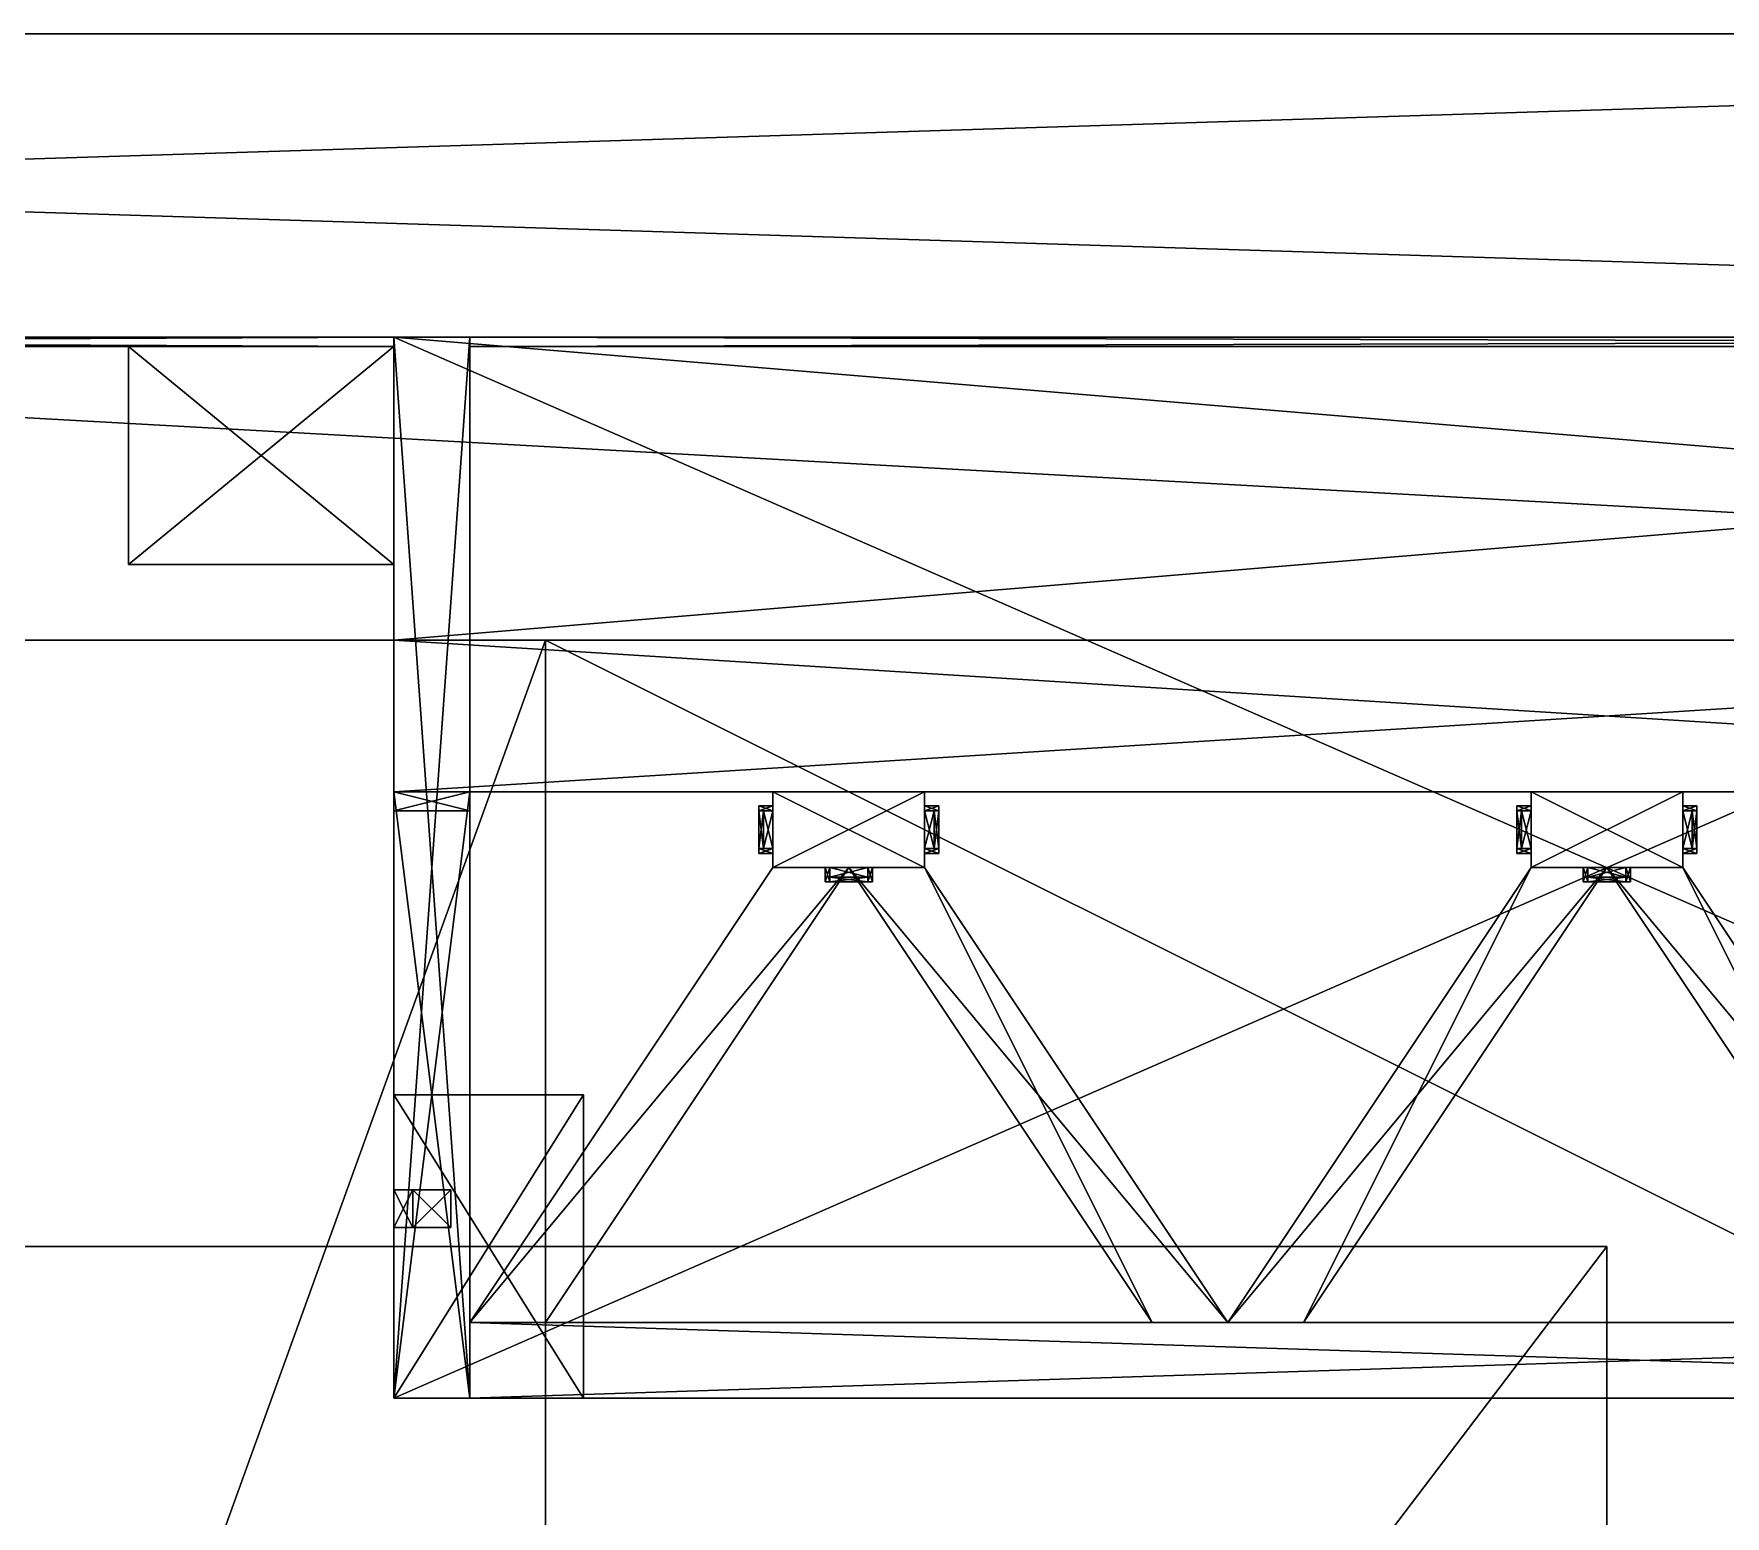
# Model space of a CAD drawing. Extents: x -6144 to 9632, y -5120 to 9632.
# Drawn here: x -1072 to 356, y 2588 to 3840 of the extents above; entities that cross this region are included whole.
import ezdxf

# ---------------------------------------------------------------- set-up
doc = ezdxf.new("R2010")
doc.units = 0

msp = doc.modelspace()

# ---------------------------------------------------------------- meshes
at = {"layer": 'OBJECT014', "color": 50}
mesh = msp.add_polyface(dxfattribs=at)
corners = [(2304, 3328, -11328), (-768, 3328, -11328), (-768, 3328, -10624), (2304, 3328, -10624), (-768, 3584, -11328), (2304, 3584, -11328), (2304, 3584, -10624), (-768, 3584, -10624)]
mesh.append_faces([[corners[k] for k in face] for face in [(1, 3, 0), (5, 7, 4), (4, 0, 5), (2, 6, 3), (1, 7, 2), (5, 3, 6)]], dxfattribs={"vtx0": -1})
mesh.append_faces([[corners[k] for k in face] for face in [(1, 2, 3), (5, 6, 7), (4, 1, 0), (2, 7, 6), (1, 4, 7), (5, 0, 3)]], dxfattribs={"vtx2": -1})
at = {"layer": 'OBJECT016', "color": 50}
mesh = msp.add_polyface(dxfattribs=at)
corners = [(-768, 2688, -8512), (-768, 2688, -10624), (-768, 3584, -10624), (-768, 3584, -8512), (1280, 3584, -8512), (1280, 3584, -10624), (1280, 2688, -10624), (1280, 2688, -8512)]
mesh.append_faces([[corners[k] for k in face] for face in [(1, 3, 0), (5, 7, 4), (6, 0, 7), (2, 4, 3), (1, 5, 2), (3, 7, 0)]], dxfattribs={"vtx0": -1})
mesh.append_faces([[corners[k] for k in face] for face in [(1, 2, 3), (5, 6, 7), (6, 1, 0), (2, 5, 4), (1, 6, 5), (3, 4, 7)]], dxfattribs={"vtx2": -1})
at = {"layer": 'OBJECT052', "color": 50}
mesh = msp.add_polyface(dxfattribs=at)
corners = [(-768, 2688, -8496), (-768, 2688, -8512), (-768, 3584, -8512), (-768, 3584, -8496), (-704, 3584, -8496), (-704, 3584, -8512), (-704, 2688, -8512), (-704, 2688, -8496)]
mesh.append_faces([[corners[k] for k in face] for face in [(1, 3, 0), (5, 7, 4), (6, 0, 7), (2, 4, 3), (1, 5, 2), (3, 7, 0)]], dxfattribs={"vtx0": -1})
mesh.append_faces([[corners[k] for k in face] for face in [(1, 2, 3), (5, 6, 7), (6, 1, 0), (2, 5, 4), (1, 6, 5), (3, 4, 7)]], dxfattribs={"vtx2": -1})
at = {"layer": 'OBJECT053', "color": 50}
mesh = msp.add_polyface(dxfattribs=at)
corners = [(-704, 2688, -8496), (-704, 2752, -8496), (1280, 2752, -8496), (1280, 2688, -8496), (-704, 2752, -8512), (-704, 2688, -8512), (1280, 2688, -8512), (1280, 2752, -8512)]
mesh.append_faces([[corners[k] for k in face] for face in [(1, 3, 0), (1, 5, 4), (3, 7, 6), (0, 6, 5), (2, 4, 7), (5, 7, 4)]], dxfattribs={"vtx0": -1})
mesh.append_faces([[corners[k] for k in face] for face in [(1, 2, 3), (1, 0, 5), (3, 2, 7), (0, 3, 6), (2, 1, 4), (5, 6, 7)]], dxfattribs={"vtx2": -1})
at = {"layer": 'OBJECT069', "color": 50}
mesh = msp.add_polyface(dxfattribs=at)
corners = [(-704, 3584, -8512), (-704, 3576, -8512), (2304, 3576, -8512), (2304, 3584, -8512), (-704, 3576, -8504), (-704, 3584, -8504), (2304, 3584, -8504), (2304, 3576, -8504)]
mesh.append_faces([[corners[k] for k in face] for face in [(1, 3, 0), (5, 7, 4), (0, 4, 1), (2, 6, 3), (1, 7, 2), (3, 5, 0)]], dxfattribs={"vtx0": -1})
mesh.append_faces([[corners[k] for k in face] for face in [(1, 2, 3), (5, 6, 7), (0, 5, 4), (2, 7, 6), (1, 4, 7), (3, 6, 5)]], dxfattribs={"vtx2": -1})
at = {"layer": 'OBJECT1002', "color": 50}
mesh = msp.add_polyface(dxfattribs=at)
corners = [(-400, 3128, -11240), (-400, 3124, -11240), (-368, 3124, -11240), (-368, 3128, -11240), (-400, 3124, -11232), (-400, 3128, -11232), (-368, 3128, -11232), (-368, 3124, -11232)]
mesh.append_faces([[corners[k] for k in face] for face in [(1, 3, 0), (5, 7, 4), (0, 4, 1), (2, 6, 3), (1, 7, 2), (3, 5, 0)]], dxfattribs={"vtx0": -1})
mesh.append_faces([[corners[k] for k in face] for face in [(1, 2, 3), (5, 6, 7), (0, 5, 4), (2, 7, 6), (1, 4, 7), (3, 6, 5)]], dxfattribs={"vtx2": -1})
at = {"layer": 'OBJECT1005', "color": 50}
mesh = msp.add_polyface(dxfattribs=at)
corners = [(240, 3128, -11234), (240, 3128, -11238), (240, 3136, -11238), (240, 3136, -11234), (272, 3136, -11234), (272, 3136, -11238), (272, 3128, -11238), (272, 3128, -11234)]
mesh.append_faces([[corners[k] for k in face] for face in [(1, 3, 0), (5, 7, 4), (6, 0, 7), (2, 4, 3), (1, 5, 2), (3, 7, 0)]], dxfattribs={"vtx0": -1})
mesh.append_faces([[corners[k] for k in face] for face in [(1, 2, 3), (5, 6, 7), (6, 1, 0), (2, 5, 4), (1, 6, 5), (3, 4, 7)]], dxfattribs={"vtx2": -1})
at = {"layer": 'OBJECT1047', "color": 50}
mesh = msp.add_polyface(dxfattribs=at)
corners = [(-704, 2688, -10624), (-704, 2688, -10640), (-704, 2752, -10640), (-704, 2752, -10624), (1280, 2752, -10624), (1280, 2752, -10640), (1280, 2688, -10640), (1280, 2688, -10624)]
mesh.append_faces([[corners[k] for k in face] for face in [(1, 3, 0), (5, 7, 4), (6, 0, 7), (2, 4, 3), (1, 5, 2), (3, 7, 0)]], dxfattribs={"vtx0": -1})
mesh.append_faces([[corners[k] for k in face] for face in [(1, 2, 3), (5, 6, 7), (6, 1, 0), (2, 5, 4), (1, 6, 5), (3, 4, 7)]], dxfattribs={"vtx2": -1})
at = {"layer": 'OBJECT1051', "color": 50}
mesh = msp.add_polyface(dxfattribs=at)
corners = [(320, 3152, -11234), (320, 3152, -11238), (320, 3184, -11238), (320, 3184, -11234), (328, 3184, -11234), (328, 3184, -11238), (328, 3152, -11238), (328, 3152, -11234)]
mesh.append_faces([[corners[k] for k in face] for face in [(1, 3, 0), (5, 7, 4), (6, 0, 7), (2, 4, 3), (1, 5, 2), (3, 7, 0)]], dxfattribs={"vtx0": -1})
mesh.append_faces([[corners[k] for k in face] for face in [(1, 2, 3), (5, 6, 7), (6, 1, 0), (2, 5, 4), (1, 6, 5), (3, 4, 7)]], dxfattribs={"vtx2": -1})
at = {"layer": 'OBJECT1071', "color": 50}
mesh = msp.add_polyface(dxfattribs=at)
corners = [(-460, 3152, -11232), (-460, 3152, -11240), (-460, 3184, -11240), (-460, 3184, -11232), (-456, 3184, -11232), (-456, 3184, -11240), (-456, 3152, -11240), (-456, 3152, -11232)]
mesh.append_faces([[corners[k] for k in face] for face in [(1, 3, 0), (5, 7, 4), (6, 0, 7), (2, 4, 3), (1, 5, 2), (3, 7, 0)]], dxfattribs={"vtx0": -1})
mesh.append_faces([[corners[k] for k in face] for face in [(1, 2, 3), (5, 6, 7), (6, 1, 0), (2, 5, 4), (1, 6, 5), (3, 4, 7)]], dxfattribs={"vtx2": -1})
at = {"layer": 'OBJECT1080', "color": 50}
mesh = msp.add_polyface(dxfattribs=at)
corners = [(-312, 3152, -11232), (-312, 3152, -11240), (-312, 3184, -11240), (-312, 3184, -11232), (-308, 3184, -11232), (-308, 3184, -11240), (-308, 3152, -11240), (-308, 3152, -11232)]
mesh.append_faces([[corners[k] for k in face] for face in [(1, 3, 0), (5, 7, 4), (6, 0, 7), (2, 4, 3), (1, 5, 2), (3, 7, 0)]], dxfattribs={"vtx0": -1})
mesh.append_faces([[corners[k] for k in face] for face in [(1, 2, 3), (5, 6, 7), (6, 1, 0), (2, 5, 4), (1, 6, 5), (3, 4, 7)]], dxfattribs={"vtx2": -1})
at = {"layer": 'OBJECT1118', "color": 50}
mesh = msp.add_polyface(dxfattribs=at)
corners = [(-456, 3152, -11234), (-456, 3152, -11238), (-456, 3184, -11238), (-456, 3184, -11234), (-448, 3184, -11234), (-448, 3184, -11238), (-448, 3152, -11238), (-448, 3152, -11234)]
mesh.append_faces([[corners[k] for k in face] for face in [(1, 3, 0), (5, 7, 4), (6, 0, 7), (2, 4, 3), (1, 5, 2), (3, 7, 0)]], dxfattribs={"vtx0": -1})
mesh.append_faces([[corners[k] for k in face] for face in [(1, 2, 3), (5, 6, 7), (6, 1, 0), (2, 5, 4), (1, 6, 5), (3, 4, 7)]], dxfattribs={"vtx2": -1})
at = {"layer": 'OBJECT1133', "color": 50}
mesh = msp.add_polyface(dxfattribs=at)
corners = [(-368, 3124, -11232), (-368, 3124, -11240), (-368, 3136, -11240), (-368, 3136, -11232), (-364, 3136, -11232), (-364, 3136, -11240), (-364, 3124, -11240), (-364, 3124, -11232)]
mesh.append_faces([[corners[k] for k in face] for face in [(1, 3, 0), (5, 7, 4), (6, 0, 7), (2, 4, 3), (1, 5, 2), (3, 7, 0)]], dxfattribs={"vtx0": -1})
mesh.append_faces([[corners[k] for k in face] for face in [(1, 2, 3), (5, 6, 7), (6, 1, 0), (2, 5, 4), (1, 6, 5), (3, 4, 7)]], dxfattribs={"vtx2": -1})
at = {"layer": 'OBJECT1151', "color": 50}
mesh = msp.add_polyface(dxfattribs=at)
corners = [(192, 3136, -10752), (256, 3136, -10752), (256, 3136, -10624), (192, 3136, -10624), (0, 2752, -10624), (-64, 2752, -10624)]
mesh.append_faces([[corners[k] for k in face] for face in [(3, 5, 0), (1, 4, 2)]])
mesh.append_faces([[corners[k] for k in face] for face in [(1, 3, 0), (5, 2, 4), (0, 4, 1)]], dxfattribs={"vtx0": -1})
mesh.append_faces([[corners[k] for k in face] for face in [(1, 2, 3), (5, 3, 2), (0, 5, 4)]], dxfattribs={"vtx2": -1})
at = {"layer": 'OBJECT1162', "color": 50}
mesh = msp.add_polyface(dxfattribs=at)
corners = [(192, 3136, -10624), (192, 3136, -11328), (192, 3200, -11328), (192, 3200, -10624), (320, 3200, -10624), (320, 3200, -11328), (320, 3136, -11328), (320, 3136, -10624)]
mesh.append_faces([[corners[k] for k in face] for face in [(1, 3, 0), (5, 7, 4), (6, 0, 7), (2, 4, 3), (1, 5, 2), (3, 7, 0)]], dxfattribs={"vtx0": -1})
mesh.append_faces([[corners[k] for k in face] for face in [(1, 2, 3), (5, 6, 7), (6, 1, 0), (2, 5, 4), (1, 6, 5), (3, 4, 7)]], dxfattribs={"vtx2": -1})
at = {"layer": 'OBJECT1172', "color": 50}
mesh = msp.add_polyface(dxfattribs=at)
corners = [(328, 3152, -11232), (328, 3152, -11240), (328, 3184, -11240), (328, 3184, -11232), (332, 3184, -11232), (332, 3184, -11240), (332, 3152, -11240), (332, 3152, -11232)]
mesh.append_faces([[corners[k] for k in face] for face in [(1, 3, 0), (5, 7, 4), (6, 0, 7), (2, 4, 3), (1, 5, 2), (3, 7, 0)]], dxfattribs={"vtx0": -1})
mesh.append_faces([[corners[k] for k in face] for face in [(1, 2, 3), (5, 6, 7), (6, 1, 0), (2, 5, 4), (1, 6, 5), (3, 4, 7)]], dxfattribs={"vtx2": -1})
at = {"layer": 'OBJECT1173', "color": 50}
mesh = msp.add_polyface(dxfattribs=at)
corners = [(-768, 3200, -11328), (-768, 3184, -11328), (-704, 3184, -11328), (-704, 3200, -11328), (-768, 3184, -10624), (-768, 3200, -10624), (-704, 3200, -10624), (-704, 3184, -10624)]
mesh.append_faces([[corners[k] for k in face] for face in [(1, 3, 0), (5, 7, 4), (0, 4, 1), (2, 6, 3), (1, 7, 2), (3, 5, 0)]], dxfattribs={"vtx0": -1})
mesh.append_faces([[corners[k] for k in face] for face in [(1, 2, 3), (5, 6, 7), (0, 5, 4), (2, 7, 6), (1, 4, 7), (3, 6, 5)]], dxfattribs={"vtx2": -1})
at = {"layer": 'OBJECT1195', "color": 50}
mesh = msp.add_polyface(dxfattribs=at)
corners = [(-448, 3148, -11240), (-460, 3148, -11240), (-460, 3148, -11232), (-448, 3148, -11232), (-460, 3152, -11240), (-448, 3152, -11240), (-448, 3152, -11232), (-460, 3152, -11232)]
mesh.append_faces([[corners[k] for k in face] for face in [(1, 3, 0), (5, 7, 4), (4, 0, 5), (2, 6, 3), (1, 7, 2), (5, 3, 6)]], dxfattribs={"vtx0": -1})
mesh.append_faces([[corners[k] for k in face] for face in [(1, 2, 3), (5, 6, 7), (4, 1, 0), (2, 7, 6), (1, 4, 7), (5, 0, 3)]], dxfattribs={"vtx2": -1})
at = {"layer": 'OBJECT1199', "color": 50}
mesh = msp.add_polyface(dxfattribs=at)
corners = [(-2560, 3576, -11200), (-2560, 3584, -11200), (-2560, 3584, -11192), (-768, 3584, -11192), (-768, 3584, -11200), (-768, 3576, -11200)]
mesh.append_faces([[corners[k] for k in face] for face in [(1, 2, 0), (4, 5, 3)]])
mesh.append_faces([[corners[k] for k in face] for face in [(1, 3, 2), (0, 4, 1), (5, 2, 3)]], dxfattribs={"vtx0": -1})
mesh.append_faces([[corners[k] for k in face] for face in [(1, 4, 3), (0, 5, 4), (5, 0, 2)]], dxfattribs={"vtx2": -1})
at = {"layer": 'OBJECT1238', "color": 50}
mesh = msp.add_polyface(dxfattribs=at)
corners = [(-768, 2688, -10624), (-768, 2688, -10640), (-768, 3200, -10640), (-768, 3200, -10624), (-704, 3200, -10624), (-704, 3200, -10640), (-704, 2688, -10640), (-704, 2688, -10624)]
mesh.append_faces([[corners[k] for k in face] for face in [(1, 3, 0), (5, 7, 4), (6, 0, 7), (2, 4, 3), (1, 5, 2), (3, 7, 0)]], dxfattribs={"vtx0": -1})
mesh.append_faces([[corners[k] for k in face] for face in [(1, 2, 3), (5, 6, 7), (6, 1, 0), (2, 5, 4), (1, 6, 5), (3, 4, 7)]], dxfattribs={"vtx2": -1})
at = {"layer": 'OBJECT1249', "color": 50}
mesh = msp.add_polyface(dxfattribs=at)
corners = [(180, 3148, -11232), (180, 3148, -11240), (180, 3152, -11240), (180, 3152, -11232), (192, 3152, -11232), (192, 3152, -11240), (192, 3148, -11240), (192, 3148, -11232)]
mesh.append_faces([[corners[k] for k in face] for face in [(1, 3, 0), (5, 7, 4), (6, 0, 7), (2, 4, 3), (1, 5, 2), (3, 7, 0)]], dxfattribs={"vtx0": -1})
mesh.append_faces([[corners[k] for k in face] for face in [(1, 2, 3), (5, 6, 7), (6, 1, 0), (2, 5, 4), (1, 6, 5), (3, 4, 7)]], dxfattribs={"vtx2": -1})
at = {"layer": 'OBJECT131', "color": 50}
mesh = msp.add_polyface(dxfattribs=at)
corners = [(-768, 3200, -10624), (-768, 3200, -11328), (-768, 3328, -11328), (-768, 3328, -10624), (1280, 3328, -10624), (1280, 3328, -11328), (1280, 3200, -11328), (1280, 3200, -10624)]
mesh.append_faces([[corners[k] for k in face] for face in [(1, 3, 0), (5, 7, 4), (6, 0, 7), (2, 4, 3), (1, 5, 2), (3, 7, 0)]], dxfattribs={"vtx0": -1})
mesh.append_faces([[corners[k] for k in face] for face in [(1, 2, 3), (5, 6, 7), (6, 1, 0), (2, 5, 4), (1, 6, 5), (3, 4, 7)]], dxfattribs={"vtx2": -1})
at = {"layer": 'OBJECT1310', "color": 50}
mesh = msp.add_polyface(dxfattribs=at)
corners = [(272, 3124, -11232), (272, 3124, -11240), (272, 3136, -11240), (272, 3136, -11232), (276, 3136, -11232), (276, 3136, -11240), (276, 3124, -11240), (276, 3124, -11232)]
mesh.append_faces([[corners[k] for k in face] for face in [(1, 3, 0), (5, 7, 4), (6, 0, 7), (2, 4, 3), (1, 5, 2), (3, 7, 0)]], dxfattribs={"vtx0": -1})
mesh.append_faces([[corners[k] for k in face] for face in [(1, 2, 3), (5, 6, 7), (6, 1, 0), (2, 5, 4), (1, 6, 5), (3, 4, 7)]], dxfattribs={"vtx2": -1})
at = {"layer": 'OBJECT1327', "color": 50}
mesh = msp.add_polyface(dxfattribs=at)
corners = [(184, 3184, -11238), (184, 3152, -11238), (192, 3152, -11238), (192, 3184, -11238), (184, 3152, -11234), (184, 3184, -11234), (192, 3184, -11234), (192, 3152, -11234)]
mesh.append_faces([[corners[k] for k in face] for face in [(1, 3, 0), (5, 7, 4), (0, 4, 1), (2, 6, 3), (1, 7, 2), (3, 5, 0)]], dxfattribs={"vtx0": -1})
mesh.append_faces([[corners[k] for k in face] for face in [(1, 2, 3), (5, 6, 7), (0, 5, 4), (2, 7, 6), (1, 4, 7), (3, 6, 5)]], dxfattribs={"vtx2": -1})
at = {"layer": 'OBJECT1351', "color": 50}
mesh = msp.add_polyface(dxfattribs=at)
corners = [(-312, 3152, -11238), (-320, 3152, -11238), (-320, 3152, -11234), (-312, 3152, -11234), (-320, 3184, -11238), (-312, 3184, -11238), (-312, 3184, -11234), (-320, 3184, -11234)]
mesh.append_faces([[corners[k] for k in face] for face in [(1, 3, 0), (5, 7, 4), (4, 0, 5), (2, 6, 3), (1, 7, 2), (5, 3, 6)]], dxfattribs={"vtx0": -1})
mesh.append_faces([[corners[k] for k in face] for face in [(1, 2, 3), (5, 6, 7), (4, 1, 0), (2, 7, 6), (1, 4, 7), (5, 0, 3)]], dxfattribs={"vtx2": -1})
at = {"layer": 'OBJECT1365', "color": 50}
mesh = msp.add_polyface(dxfattribs=at)
corners = [(-400, 3128, -11234), (-400, 3128, -11238), (-400, 3136, -11238), (-400, 3136, -11234), (-368, 3136, -11234), (-368, 3136, -11238), (-368, 3128, -11238), (-368, 3128, -11234)]
mesh.append_faces([[corners[k] for k in face] for face in [(1, 3, 0), (5, 7, 4), (6, 0, 7), (2, 4, 3), (1, 5, 2), (3, 7, 0)]], dxfattribs={"vtx0": -1})
mesh.append_faces([[corners[k] for k in face] for face in [(1, 2, 3), (5, 6, 7), (6, 1, 0), (2, 5, 4), (1, 6, 5), (3, 4, 7)]], dxfattribs={"vtx2": -1})
at = {"layer": 'OBJECT1437', "color": 50}
mesh = msp.add_polyface(dxfattribs=at)
corners = [(-320, 3148, -11232), (-320, 3148, -11240), (-320, 3152, -11240), (-320, 3152, -11232), (-308, 3152, -11232), (-308, 3152, -11240), (-308, 3148, -11240), (-308, 3148, -11232)]
mesh.append_faces([[corners[k] for k in face] for face in [(1, 3, 0), (5, 7, 4), (6, 0, 7), (2, 4, 3), (1, 5, 2), (3, 7, 0)]], dxfattribs={"vtx0": -1})
mesh.append_faces([[corners[k] for k in face] for face in [(1, 2, 3), (5, 6, 7), (6, 1, 0), (2, 5, 4), (1, 6, 5), (3, 4, 7)]], dxfattribs={"vtx2": -1})
at = {"layer": 'OBJECT1440', "color": 50}
mesh = msp.add_polyface(dxfattribs=at)
corners = [(320, 3152, -11240), (320, 3148, -11240), (332, 3148, -11240), (332, 3152, -11240), (320, 3148, -11232), (320, 3152, -11232), (332, 3152, -11232), (332, 3148, -11232)]
mesh.append_faces([[corners[k] for k in face] for face in [(1, 3, 0), (5, 7, 4), (0, 4, 1), (2, 6, 3), (1, 7, 2), (3, 5, 0)]], dxfattribs={"vtx0": -1})
mesh.append_faces([[corners[k] for k in face] for face in [(1, 2, 3), (5, 6, 7), (0, 5, 4), (2, 7, 6), (1, 4, 7), (3, 6, 5)]], dxfattribs={"vtx2": -1})
at = {"layer": 'OBJECT145', "color": 50}
mesh = msp.add_polyface(dxfattribs=at)
corners = [(-2304, 3584, -11360), (2304, 3584, -11360), (2304, 3584, -11328), (-2304, 3584, -11328), (-2304, 3328, -11360), (2304, 3328, -11360), (-2304, 3328, -11328), (2304, 3328, -11328)]
mesh.append_faces([[corners[k] for k in face] for face in [(1, 3, 0), (0, 5, 1), (3, 7, 6), (0, 6, 4), (1, 7, 2), (4, 7, 5)]], dxfattribs={"vtx0": -1})
mesh.append_faces([[corners[k] for k in face] for face in [(1, 2, 3), (0, 4, 5), (3, 2, 7), (0, 3, 6), (1, 5, 7), (4, 6, 7)]], dxfattribs={"vtx2": -1})
at = {"layer": 'OBJECT1465', "color": 50}
mesh = msp.add_polyface(dxfattribs=at)
corners = [(320, 3136, -10624), (320, 3136, -10752), (576, 2751.988281, -10624), (256, 3136, -10752), (256, 3136, -10624), (512, 2752, -10624)]
mesh.append_faces([[corners[k] for k in face] for face in [(1, 2, 0), (4, 5, 3)]])
mesh.append_faces([[corners[k] for k in face] for face in [(1, 4, 3), (0, 5, 4), (2, 3, 5)]], dxfattribs={"vtx0": -1})
mesh.append_faces([[corners[k] for k in face] for face in [(1, 0, 4), (0, 2, 5), (2, 1, 3)]], dxfattribs={"vtx2": -1})
at = {"layer": 'OBJECT1475', "color": 50}
mesh = msp.add_polyface(dxfattribs=at)
corners = [(180, 3184, -11232), (180, 3184, -11240), (180, 3188, -11240), (180, 3188, -11232), (192, 3188, -11232), (192, 3188, -11240), (192, 3184, -11240), (192, 3184, -11232)]
mesh.append_faces([[corners[k] for k in face] for face in [(1, 3, 0), (5, 7, 4), (6, 0, 7), (2, 4, 3), (1, 5, 2), (3, 7, 0)]], dxfattribs={"vtx0": -1})
mesh.append_faces([[corners[k] for k in face] for face in [(1, 2, 3), (5, 6, 7), (6, 1, 0), (2, 5, 4), (1, 6, 5), (3, 4, 7)]], dxfattribs={"vtx2": -1})
at = {"layer": 'OBJECT151', "color": 50}
mesh = msp.add_polyface(dxfattribs=at)
corners = [(-2304, -1280, -11328), (-2304, -1280, -11360), (-2304, 3328, -11360), (-2304, 3328, -11328), (-640, 3328, -11328), (-640, 3328, -11360), (-640, -1280, -11360), (-640, -1280, -11328)]
mesh.append_faces([[corners[k] for k in face] for face in [(1, 3, 0), (5, 7, 4), (6, 0, 7), (2, 4, 3), (1, 5, 2), (3, 7, 0)]], dxfattribs={"vtx0": -1})
mesh.append_faces([[corners[k] for k in face] for face in [(1, 2, 3), (5, 6, 7), (6, 1, 0), (2, 5, 4), (1, 6, 5), (3, 4, 7)]], dxfattribs={"vtx2": -1})
at = {"layer": 'OBJECT1518', "color": 50}
mesh = msp.add_polyface(dxfattribs=at)
corners = [(-384, 3136, -10752), (-320, 3136, -10752), (-320, 3136, -10624), (-384, 3136, -10624), (-64, 2752, -10624), (-128, 2752, -10624)]
mesh.append_faces([[corners[k] for k in face] for face in [(3, 5, 0), (1, 4, 2)]])
mesh.append_faces([[corners[k] for k in face] for face in [(1, 3, 0), (5, 2, 4), (0, 4, 1)]], dxfattribs={"vtx0": -1})
mesh.append_faces([[corners[k] for k in face] for face in [(1, 2, 3), (5, 3, 2), (0, 5, 4)]], dxfattribs={"vtx2": -1})
at = {"layer": 'OBJECT153', "color": 50}
mesh = msp.add_polyface(dxfattribs=at)
corners = [(-640, 3328, -11360), (1152, 3328, -11360), (1152, 3328, -11328), (-640, 3328, -11328), (-640, 2432, -11360), (1152, 2432, -11360), (-640, 2432, -11328), (1152, 2432, -11328)]
mesh.append_faces([[corners[k] for k in face] for face in [(1, 3, 0), (0, 5, 1), (3, 7, 6), (0, 6, 4), (1, 7, 2), (4, 7, 5)]], dxfattribs={"vtx0": -1})
mesh.append_faces([[corners[k] for k in face] for face in [(1, 2, 3), (0, 4, 5), (3, 2, 7), (0, 3, 6), (1, 5, 7), (4, 6, 7)]], dxfattribs={"vtx2": -1})
at = {"layer": 'OBJECT1535', "color": 50}
mesh = msp.add_polyface(dxfattribs=at)
corners = [(272, 3124, -11240), (240, 3124, -11240), (240, 3124, -11232), (272, 3124, -11232), (240, 3128, -11240), (272, 3128, -11240), (272, 3128, -11232), (240, 3128, -11232)]
mesh.append_faces([[corners[k] for k in face] for face in [(1, 3, 0), (5, 7, 4), (4, 0, 5), (2, 6, 3), (1, 7, 2), (5, 3, 6)]], dxfattribs={"vtx0": -1})
mesh.append_faces([[corners[k] for k in face] for face in [(1, 2, 3), (5, 6, 7), (4, 1, 0), (2, 7, 6), (1, 4, 7), (5, 0, 3)]], dxfattribs={"vtx2": -1})
at = {"layer": 'OBJECT1537', "color": 50}
mesh = msp.add_polyface(dxfattribs=at)
corners = [(-460, 3184, -11232), (-460, 3184, -11240), (-460, 3188, -11240), (-460, 3188, -11232), (-448, 3188, -11232), (-448, 3188, -11240), (-448, 3184, -11240), (-448, 3184, -11232)]
mesh.append_faces([[corners[k] for k in face] for face in [(1, 3, 0), (5, 7, 4), (6, 0, 7), (2, 4, 3), (1, 5, 2), (3, 7, 0)]], dxfattribs={"vtx0": -1})
mesh.append_faces([[corners[k] for k in face] for face in [(1, 2, 3), (5, 6, 7), (6, 1, 0), (2, 5, 4), (1, 6, 5), (3, 4, 7)]], dxfattribs={"vtx2": -1})
at = {"layer": 'OBJECT1556', "color": 50}
mesh = msp.add_polyface(dxfattribs=at)
corners = [(180, 3152, -11232), (180, 3152, -11240), (180, 3184, -11240), (180, 3184, -11232), (184, 3184, -11232), (184, 3184, -11240), (184, 3152, -11240), (184, 3152, -11232)]
mesh.append_faces([[corners[k] for k in face] for face in [(1, 3, 0), (5, 7, 4), (6, 0, 7), (2, 4, 3), (1, 5, 2), (3, 7, 0)]], dxfattribs={"vtx0": -1})
mesh.append_faces([[corners[k] for k in face] for face in [(1, 2, 3), (5, 6, 7), (6, 1, 0), (2, 5, 4), (1, 6, 5), (3, 4, 7)]], dxfattribs={"vtx2": -1})
at = {"layer": 'OBJECT1585', "color": 50}
mesh = msp.add_polyface(dxfattribs=at)
corners = [(-404, 3124, -11232), (-404, 3124, -11240), (-404, 3136, -11240), (-404, 3136, -11232), (-400, 3136, -11232), (-400, 3136, -11240), (-400, 3124, -11240), (-400, 3124, -11232)]
mesh.append_faces([[corners[k] for k in face] for face in [(1, 3, 0), (5, 7, 4), (6, 0, 7), (2, 4, 3), (1, 5, 2), (3, 7, 0)]], dxfattribs={"vtx0": -1})
mesh.append_faces([[corners[k] for k in face] for face in [(1, 2, 3), (5, 6, 7), (6, 1, 0), (2, 5, 4), (1, 6, 5), (3, 4, 7)]], dxfattribs={"vtx2": -1})
at = {"layer": 'OBJECT1636', "color": 50}
mesh = msp.add_polyface(dxfattribs=at)
corners = [(320, 3184, -11232), (320, 3184, -11240), (320, 3188, -11240), (320, 3188, -11232), (332, 3188, -11232), (332, 3188, -11240), (332, 3184, -11240), (332, 3184, -11232)]
mesh.append_faces([[corners[k] for k in face] for face in [(1, 3, 0), (5, 7, 4), (6, 0, 7), (2, 4, 3), (1, 5, 2), (3, 7, 0)]], dxfattribs={"vtx0": -1})
mesh.append_faces([[corners[k] for k in face] for face in [(1, 2, 3), (5, 6, 7), (6, 1, 0), (2, 5, 4), (1, 6, 5), (3, 4, 7)]], dxfattribs={"vtx2": -1})
at = {"layer": 'OBJECT1662', "color": 50}
mesh = msp.add_polyface(dxfattribs=at)
corners = [(236, 3124, -11232), (236, 3124, -11240), (236, 3136, -11240), (236, 3136, -11232), (240, 3136, -11232), (240, 3136, -11240), (240, 3124, -11240), (240, 3124, -11232)]
mesh.append_faces([[corners[k] for k in face] for face in [(1, 3, 0), (5, 7, 4), (6, 0, 7), (2, 4, 3), (1, 5, 2), (3, 7, 0)]], dxfattribs={"vtx0": -1})
mesh.append_faces([[corners[k] for k in face] for face in [(1, 2, 3), (5, 6, 7), (6, 1, 0), (2, 5, 4), (1, 6, 5), (3, 4, 7)]], dxfattribs={"vtx2": -1})
at = {"layer": 'OBJECT167', "color": 50}
mesh = msp.add_polyface(dxfattribs=at)
corners = [(-992, 3392, -11324), (-992, 3392, -11328), (-992, 3576, -11328), (-992, 3576, -11324), (-768, 3576, -11324), (-768, 3576, -11328), (-768, 3392, -11328), (-768, 3392, -11324)]
mesh.append_faces([[corners[k] for k in face] for face in [(1, 3, 0), (5, 7, 4), (6, 0, 7), (2, 4, 3), (1, 5, 2), (3, 7, 0)]], dxfattribs={"vtx0": -1})
mesh.append_faces([[corners[k] for k in face] for face in [(1, 2, 3), (5, 6, 7), (6, 1, 0), (2, 5, 4), (1, 6, 5), (3, 4, 7)]], dxfattribs={"vtx2": -1})
at = {"layer": 'OBJECT193', "color": 50}
mesh = msp.add_polyface(dxfattribs=at)
corners = [(-2560, 3576, -11200), (-2560, 3584, -11200), (-768, 3584, -11200), (-768, 3576, -11200), (-2560, 3584, -11328), (-2560, 3576, -11328), (-768, 3576, -11328), (-768, 3584, -11328)]
mesh.append_faces([[corners[k] for k in face] for face in [(1, 3, 0), (1, 5, 4), (3, 7, 6), (0, 6, 5), (2, 4, 7), (5, 7, 4)]], dxfattribs={"vtx0": -1})
mesh.append_faces([[corners[k] for k in face] for face in [(1, 2, 3), (1, 0, 5), (3, 2, 7), (0, 3, 6), (2, 1, 4), (5, 6, 7)]], dxfattribs={"vtx2": -1})
at = {"layer": 'OBJECT355', "color": 50}
mesh = msp.add_polyface(dxfattribs=at)
corners = [(-6144, -5120, 9664), (-6144, -5120, 9408), (-6144, 3840, 9408), (-6144, 3840, 9664), (2560, 3840, 9664), (2560, 3840, 9408), (2560, -5120, 9408), (2560, -5120, 9664)]
mesh.append_faces([[corners[k] for k in face] for face in [(1, 3, 0), (5, 7, 4), (6, 0, 7), (2, 4, 3), (1, 5, 2), (3, 7, 0)]], dxfattribs={"vtx0": -1})
mesh.append_faces([[corners[k] for k in face] for face in [(1, 2, 3), (5, 6, 7), (6, 1, 0), (2, 5, 4), (1, 6, 5), (3, 4, 7)]], dxfattribs={"vtx2": -1})
at = {"layer": 'OBJECT356', "color": 50}
mesh = msp.add_polyface(dxfattribs=at)
corners = [(2560, -5120, -11616), (-6144, -5120, -11616), (-6144, -5120, -11360), (2560, -5120, -11360), (-6144, 3840, -11616), (2560, 3840, -11616), (2560, 3840, -11360), (-6144, 3840, -11360)]
mesh.append_faces([[corners[k] for k in face] for face in [(1, 3, 0), (5, 7, 4), (4, 0, 5), (2, 6, 3), (1, 7, 2), (5, 3, 6)]], dxfattribs={"vtx0": -1})
mesh.append_faces([[corners[k] for k in face] for face in [(1, 2, 3), (5, 6, 7), (4, 1, 0), (2, 7, 6), (1, 4, 7), (5, 0, 3)]], dxfattribs={"vtx2": -1})
at = {"layer": 'OBJECT359', "color": 50}
mesh = msp.add_polyface(dxfattribs=at)
corners = [(-5888, 3584, 9408), (-5888, 3584, -11360), (-5888, 3840, -11360), (-5888, 3840, 9408), (2304, 3840, 9408), (2304, 3840, -11360), (2304, 3584, -11360), (2304, 3584, 9408)]
mesh.append_faces([[corners[k] for k in face] for face in [(1, 3, 0), (5, 7, 4), (6, 0, 7), (2, 4, 3), (1, 5, 2), (3, 7, 0)]], dxfattribs={"vtx0": -1})
mesh.append_faces([[corners[k] for k in face] for face in [(1, 2, 3), (5, 6, 7), (6, 1, 0), (2, 5, 4), (1, 6, 5), (3, 4, 7)]], dxfattribs={"vtx2": -1})
at = {"layer": 'OBJECT641', "color": 50}
mesh = msp.add_polyface(dxfattribs=at)
corners = [(-768, 2832, -8423), (-768, 2832, -8496), (-768, 2864, -8496), (-768, 2864, -8423), (-752, 2864, -8423), (-752, 2864, -8496), (-752, 2832, -8496), (-752, 2832, -8423)]
mesh.append_faces([[corners[k] for k in face] for face in [(1, 3, 0), (5, 7, 4), (6, 0, 7), (2, 4, 3), (1, 5, 2), (3, 7, 0)]], dxfattribs={"vtx0": -1})
mesh.append_faces([[corners[k] for k in face] for face in [(1, 2, 3), (5, 6, 7), (6, 1, 0), (2, 5, 4), (1, 6, 5), (3, 4, 7)]], dxfattribs={"vtx2": -1})
at = {"layer": 'OBJECT734', "color": 50}
mesh = msp.add_polyface(dxfattribs=at)
corners = [(-5888, -4864, -320), (-5888, -4864, -576), (-5888, 3584, -576), (-5888, 3584, -320), (2304, 3584, -320), (2304, 3584, -576), (2304, -4864, -576), (2304, -4864, -320)]
mesh.append_faces([[corners[k] for k in face] for face in [(1, 3, 0), (5, 7, 4), (6, 0, 7), (2, 4, 3), (1, 5, 2), (3, 7, 0)]], dxfattribs={"vtx0": -1})
mesh.append_faces([[corners[k] for k in face] for face in [(1, 2, 3), (5, 6, 7), (6, 1, 0), (2, 5, 4), (1, 6, 5), (3, 4, 7)]], dxfattribs={"vtx2": -1})
at = {"layer": 'OBJECT859', "color": 50}
mesh = msp.add_polyface(dxfattribs=at)
corners = [(-768, 2688, -8416), (-768, 2944, -8416), (-608, 2944, -8416), (-608, 2688, -8416), (-768, 2944, -8512), (-768, 2688, -8512), (-608, 2688, -8512), (-608, 2944, -8512)]
mesh.append_faces([[corners[k] for k in face] for face in [(1, 3, 0), (1, 5, 4), (3, 7, 6), (0, 6, 5), (2, 4, 7), (5, 7, 4)]], dxfattribs={"vtx0": -1})
mesh.append_faces([[corners[k] for k in face] for face in [(1, 2, 3), (1, 0, 5), (3, 2, 7), (0, 3, 6), (2, 1, 4), (5, 6, 7)]], dxfattribs={"vtx2": -1})
at = {"layer": 'OBJECT902', "color": 50}
mesh = msp.add_polyface(dxfattribs=at)
corners = [(-4608, -3584, -10496), (-4608, -3584, -11336), (-4608, 2816, -11336), (-4608, 2816, -10496), (256, 2816, -10496), (256, 2816, -11336), (256, -3584, -11336), (256, -3584, -10496)]
mesh.append_faces([[corners[k] for k in face] for face in [(1, 3, 0), (5, 7, 4), (6, 0, 7), (2, 4, 3), (1, 5, 2), (3, 7, 0)]], dxfattribs={"vtx0": -1})
mesh.append_faces([[corners[k] for k in face] for face in [(1, 2, 3), (5, 6, 7), (6, 1, 0), (2, 5, 4), (1, 6, 5), (3, 4, 7)]], dxfattribs={"vtx2": -1})
at = {"layer": 'OBJECT919', "color": 50}
mesh = msp.add_polyface(dxfattribs=at)
corners = [(-448, 3136, -10624), (-448, 3136, -11328), (-448, 3200, -11328), (-448, 3200, -10624), (-320, 3200, -10624), (-320, 3200, -11328), (-320, 3136, -11328), (-320, 3136, -10624)]
mesh.append_faces([[corners[k] for k in face] for face in [(1, 3, 0), (5, 7, 4), (6, 0, 7), (2, 4, 3), (1, 5, 2), (3, 7, 0)]], dxfattribs={"vtx0": -1})
mesh.append_faces([[corners[k] for k in face] for face in [(1, 2, 3), (5, 6, 7), (6, 1, 0), (2, 5, 4), (1, 6, 5), (3, 4, 7)]], dxfattribs={"vtx2": -1})
at = {"layer": 'OBJECT939', "color": 50}
mesh = msp.add_polyface(dxfattribs=at)
corners = [(-320, 3184, -11232), (-320, 3184, -11240), (-320, 3188, -11240), (-320, 3188, -11232), (-308, 3188, -11232), (-308, 3188, -11240), (-308, 3184, -11240), (-308, 3184, -11232)]
mesh.append_faces([[corners[k] for k in face] for face in [(1, 3, 0), (5, 7, 4), (6, 0, 7), (2, 4, 3), (1, 5, 2), (3, 7, 0)]], dxfattribs={"vtx0": -1})
mesh.append_faces([[corners[k] for k in face] for face in [(1, 2, 3), (5, 6, 7), (6, 1, 0), (2, 5, 4), (1, 6, 5), (3, 4, 7)]], dxfattribs={"vtx2": -1})
at = {"layer": 'OBJECT942', "color": 50}
mesh = msp.add_polyface(dxfattribs=at)
corners = [(-640, 2752, -10624), (-704, 2752, -10624), (-448, 3136, -10624), (-384, 3136, -10624), (-448, 3136, -10752), (-384, 3136, -10752)]
mesh.append_faces([[corners[k] for k in face] for face in [(1, 4, 2), (0, 3, 5)]])
mesh.append_faces([[corners[k] for k in face] for face in [(1, 3, 0), (1, 5, 4), (5, 2, 4)]], dxfattribs={"vtx0": -1})
mesh.append_faces([[corners[k] for k in face] for face in [(1, 2, 3), (1, 0, 5), (5, 3, 2)]], dxfattribs={"vtx2": -1})
at = {"layer": 'OBJECT972', "color": 50}
mesh = msp.add_polyface(dxfattribs=at)
corners = [(-752, 2832, -8492), (-752, 2832, -8496), (-752, 2864, -8496), (-752, 2864, -8492), (-720, 2864, -8492), (-720, 2864, -8496), (-720, 2832, -8496), (-720, 2832, -8492)]
mesh.append_faces([[corners[k] for k in face] for face in [(1, 3, 0), (5, 7, 4), (6, 0, 7), (2, 4, 3), (1, 5, 2), (3, 7, 0)]], dxfattribs={"vtx0": -1})
mesh.append_faces([[corners[k] for k in face] for face in [(1, 2, 3), (5, 6, 7), (6, 1, 0), (2, 5, 4), (1, 6, 5), (3, 4, 7)]], dxfattribs={"vtx2": -1})

doc.saveas('drawing.dxf')
